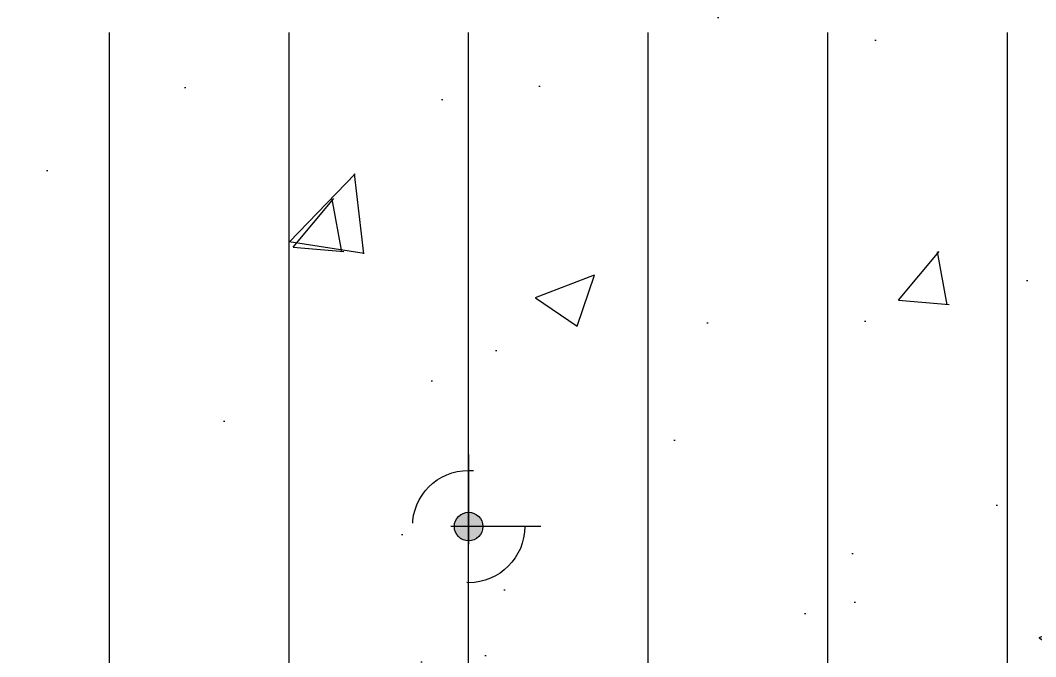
# Model space of a CAD drawing. Header units: millimetres. Extents: x 569 to 667, y -103 to 12.
# Drawn here: x 625.699 to 626.83, y -89.999 to -89.29 of the extents above; entities that cross this region are included whole.
import ezdxf

# ---------------------------------------------------------------- set-up
doc = ezdxf.new("R2010")
doc.units = ezdxf.units.MM
doc.header["$LTSCALE"] = 0.0003
doc.linetypes.add('CENTER', pattern=[50.8, 31.75, -6.35, 6.35, -6.35])
doc.linetypes.add('DASHDOT', pattern=[1, 0.5, -0.25, 0, -0.25])
for name, color, linetype in [('EE-CENTROS', 8, 'CENTER'), ('EE-PILOTE', 3, 'Continuous'), ('SIM-ACHURADO', 8, 'Continuous'), ('SIM-COTAS', 1, 'Continuous'), ('SIM-REFUERZO', 6, 'Continuous')]:
    doc.layers.add(name, color=color, linetype=linetype)

# ---------------------------------------------------------------- blocks, each defined once
blk = doc.blocks.new('enciente')
at = {"layer": 'SIM-ACHURADO', "transparency": 33554687}
h = blk.add_hatch(dxfattribs=at)
h.set_pattern_fill('AR-CONC', color=256, scale=0.0037)
h.paths.add_polyline_path([(651.4032, -89.2536), (644.2032, -89.2536), (644.2032, -96.4536), (651.4032, -96.4536)])
h.paths.add_polyline_path([(650.2032, -90.4536), (650.2032, -95.2536), (645.4032, -95.2536), (645.4032, -90.4536)], flags=16)
at = {"layer": 'SIM-REFUERZO', "transparency": 33554687}
for p, q in [((646.4032, -90.4536), (646.4032, -89.3036)), ((646.6032, -90.4536), (646.6032, -89.3036)), ((646.8032, -90.4536), (646.8032, -89.3036)), ((647.0032, -90.4536), (647.0032, -89.3036)), ((647.2032, -90.4536), (647.2032, -89.3036)), ((647.4032, -90.4536), (647.4032, -89.3036))]:
    blk.add_line(p, q, dxfattribs=at)
blk = doc.blocks.new('micros')
at = {"layer": 'SIM-REFUERZO', "transparency": 33554687}
h = blk.add_hatch(dxfattribs=at)
h.set_pattern_fill('ANGLE', color=256)
h.set_pattern_definition([(0, (0, 0), (0, 6.985), [5.08, -1.905]), (90, (0, 0), (-6.985, 4e-16), [5.08, -1.905])])
h.paths.add_polyline_path([(652.3929, -88.2891, 1), (652.4247, -88.2891, 1)])
h = blk.add_hatch(color=256, dxfattribs=at)
h.dxf.hatch_style = 1
h.paths.add_polyline_path([(652.3929, -88.2891, 1), (652.4247, -88.2891, 1)])
at = {"layer": 'EE-CENTROS', "transparency": 33554687}
for points in [[(652.4088, -88.2088), (652.4088, -88.3694)], [(652.4891, -88.2891), (652.3285, -88.2891)]]:
    blk.add_lwpolyline(points, dxfattribs=at)
at = {"layer": 'EE-PILOTE', "linetype": 'DASHDOT', "transparency": 33554687}
blk.add_circle((652.4088, -88.2891), 0.0625, dxfattribs=at)
at = {"layer": 'SIM-REFUERZO', "transparency": 33554687}
blk.add_circle((652.4088, -88.2891), 0.0159, dxfattribs=at)

msp = doc.modelspace()

# ---------------------------------------------------------------- block references
at = {"layer": 'SIM-COTAS', "transparency": 33554687}
for name, p in [('enciente', (-20.6049, 0)), ('micros', (-26.2105, -1.5646))]:
    msp.add_blockref(name, p, dxfattribs=at)

doc.saveas('drawing.dxf')
